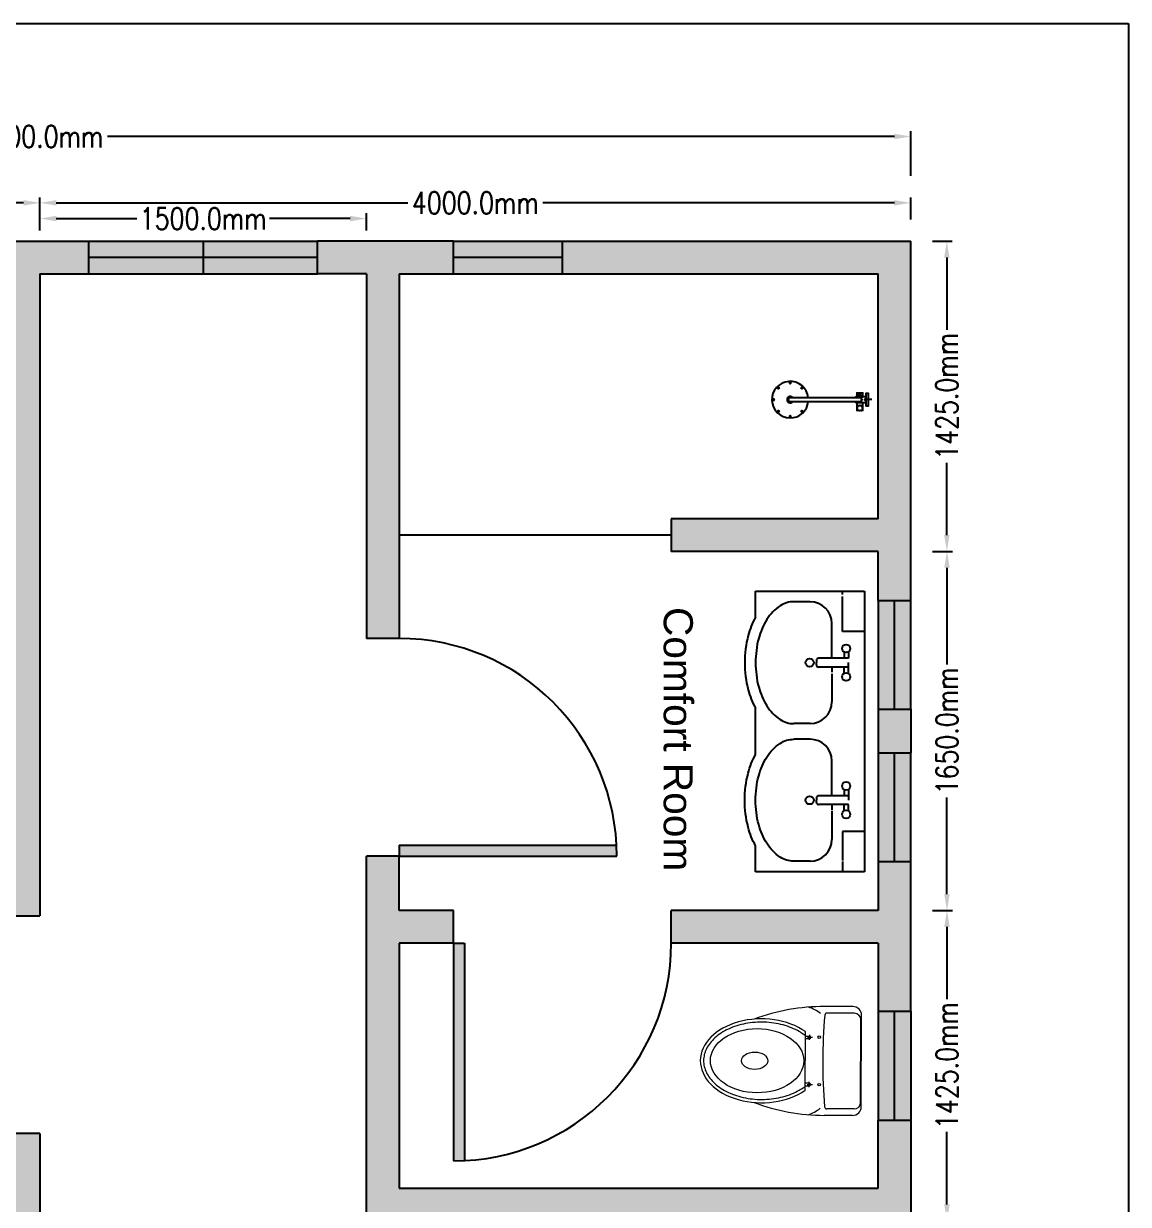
# Model space of a CAD drawing. Header units: millimetres. Extents: x 15734 to 38872, y 8066 to 23066.
# Drawn here: x 20659 to 25734, y 17641 to 23066 of the extents above; entities that cross this region are included whole.
import ezdxf
from ezdxf.lldxf.tags import DXFTag

# ---------------------------------------------------------------- set-up
doc = ezdxf.new("R2010")
doc.units = ezdxf.units.MM
doc.header["$MEASUREMENT"] = 0
doc.layers.get('0').update_dxf_attribs({"color": 4})
for name, color, linetype in [('Door', 6, 'Continuous'), ('Santeh', 4, 'Continuous'), ('Toilet', 4, 'Continuous'), ('Wall', 10, 'Continuous'), ('Window Glass', 5, 'Continuous')]:
    doc.layers.add(name, color=color, linetype=linetype)
doc.styles.add('ROMANS', font='romans.shx', dxfattribs={"width": 0.8})
doc.styles.get("Standard").update_dxf_attribs({"font": 'arial.ttf'})
tags = doc.linetypes.add('CENTER2', pattern=[28.575, 19.05, -3.175, 3.175, -3.175]).pattern_tags.tags
tags[10:11] = [DXFTag(74, 4), DXFTag(75, 0), DXFTag(340, '0'), DXFTag(46, 0.0), DXFTag(50, 0.0), DXFTag(44, 0.0), DXFTag(45, 0.0)]
tags[8:9] = [DXFTag(74, 4), DXFTag(75, 0), DXFTag(340, '0'), DXFTag(46, 0.0), DXFTag(50, 0.0), DXFTag(44, 0.0), DXFTag(45, 0.0)]
tags[6:7] = [DXFTag(74, 4), DXFTag(75, 0), DXFTag(340, '0'), DXFTag(46, 0.0), DXFTag(50, 0.0), DXFTag(44, 0.0), DXFTag(45, 0.0)]
tags[4:5] = [DXFTag(74, 4), DXFTag(75, 0), DXFTag(340, '0'), DXFTag(46, 0.0), DXFTag(50, 0.0), DXFTag(44, 0.0), DXFTag(45, 0.0)]
doc.dimstyles.get("Standard").update_dxf_attribs({"dimtxt": 100, "dimasz": 75, "dimexe": 25, "dimexo": 0, "dimgap": 0.09, "dimtad": 0, "dimtoh": 1, "dimdec": 1, "dimzin": 0, "dimdsep": 46, "dimtxsty": 'ROMANS', "dimcen": 0.09, "dimclrd": 7, "dimclre": 7, "dimclrt": 7, "dimadec": 0, "dimazin": 0, "dimtfac": 1, "dimtdec": 1, "dimtofl": 0, "dimtmove": 0, "dimatfit": 3, "dimfxl": 1, "dimtfillclr": 7, "dimtolj": 1, "dimtzin": 0, "dimarcsym": 0})

# ---------------------------------------------------------------- blocks, each defined once
blk = doc.blocks.new('A$C005B7AE8')
at = {"lineweight": 5}
for p, q in [((0.03, 0.7069), (0.03, 0.5811)), ((0.46, 0.74), (0.04, 0.74)), ((0.44, 0.7369), (0.06, 0.7369)), ((0.47, 0.7069), (0.47, 0.5811)), ((0, 0.7), (0, 0.569)), ((0.5, 0.7), (0.5, 0.569)), ((0.1298, 0.5004), (0.1534, 0.5004)), ((0.1356, 0.482), (0.1356, 0.5012)), ((0.1415, 0.4917), (0.1415, 0.5154)), ((0.1478, 0.5012), (0.1478, 0.482)), ((0.3702, 0.5004), (0.3466, 0.5004)), ((0.3522, 0.5012), (0.3522, 0.482)), ((0.3585, 0.4917), (0.3585, 0.5154)), ((0.3644, 0.482), (0.3644, 0.5012)), ((0.3847, 0.482), (0.1153, 0.482))]:
    blk.add_line(p, q, dxfattribs=at)
for centre in [(0.1408, 0.546), (0.3592, 0.546)]:
    blk.add_circle(centre, 0.00582, dxfattribs=at)
for centre, radius, start, end in [((0.04, 0.7), 0.04, 90, 180), ((0.06, 0.7069), 0.03, 90, 180), ((0.44, 0.7069), 0.03, 0, 90), ((0.46, 0.7), 0.04, 0, 90), ((0.9162, 0.5698), 0.9162, 179.9528, 200.6123), ((0.1538, 0.4498), 0.1579, 140.1815, 162.8478), ((0.04, 0.5811), 0.01, 180, 265.0115), ((0.25, 2.987), 2.425, 265.0115, 274.9885), ((-0.4162, 0.5698), 0.9162, 339.3877, 0.0472), ((0.46, 0.5811), 0.01, 274.9885, 0), ((0.3462, 0.4498), 0.1579, 17.1522, 39.8185), ((0.1417, 0.5006), 0.00615, 5.1568, 174.8432), ((0.3583, 0.5006), 0.00615, 5.1568, 174.8432)]:
    blk.add_arc(centre, radius, start, end, dxfattribs=at)
blk.add_ellipse((0.25, 0.281), major_axis=(0, -0.281), ratio=0.685919, start_param=3.915332, end_param=8.651039, dxfattribs=at)
for centre, major_axis, ratio in [((0.2497, 0.2607), (0, -0.2144), 0.687861), ((0.25, 0.2496), (0, -0.0607), 0.657164)]:
    blk.add_ellipse(centre, major_axis=major_axis, ratio=ratio, dxfattribs=at)
blk.add_open_spline([(0.133, 0.4806), (0.1233, 0.4673), (0.1192, 0.4608), (0.109, 0.4431), (0.1032, 0.4313), (0.0931, 0.4064), (0.0887, 0.3933), (0.0814, 0.3662), (0.0785, 0.3521), (0.0743, 0.3236), (0.073, 0.3091), (0.072, 0.2798), (0.0723, 0.2652), (0.0746, 0.2361), (0.0765, 0.2217), (0.0819, 0.1936), (0.0854, 0.1799), (0.0938, 0.1536), (0.0988, 0.141), (0.1099, 0.1171), (0.1162, 0.1059), (0.1297, 0.0851), (0.137, 0.0756), (0.1525, 0.0585), (0.1607, 0.0509), (0.1776, 0.0379), (0.1863, 0.0325), (0.2042, 0.0237), (0.2132, 0.0204), (0.2316, 0.0161), (0.2408, 0.015), (0.2593, 0.015), (0.2685, 0.0161), (0.2868, 0.0205), (0.2959, 0.0237), (0.3137, 0.0325), (0.3225, 0.0379), (0.3394, 0.051), (0.3475, 0.0586), (0.363, 0.0756), (0.3703, 0.0852), (0.3839, 0.1059), (0.3901, 0.1172), (0.4013, 0.141), (0.4062, 0.1537), (0.4146, 0.18), (0.4181, 0.1937), (0.4235, 0.2218), (0.4255, 0.2362), (0.4277, 0.2653), (0.428, 0.2799), (0.427, 0.3091), (0.4257, 0.3237), (0.4215, 0.3522), (0.4186, 0.3662), (0.4113, 0.3933), (0.4069, 0.4064), (0.3967, 0.4313), (0.391, 0.4432), (0.3808, 0.4609), (0.3767, 0.4673), (0.3673, 0.4823)], degree=3, knots=[3.915332, 3.915332, 3.915332, 3.915332, 4.014441, 4.014441, 4.176505, 4.176505, 4.338569, 4.338569, 4.500633, 4.500633, 4.662697, 4.662697, 4.824761, 4.824761, 4.986825, 4.986825, 5.148889, 5.148889, 5.310953, 5.310953, 5.473017, 5.473017, 5.635081, 5.635081, 5.797146, 5.797146, 5.95921, 5.95921, 6.121274, 6.121274, 6.283338, 6.283338, 6.445402, 6.445402, 6.607466, 6.607466, 6.76953, 6.76953, 6.931594, 6.931594, 7.093658, 7.093658, 7.255722, 7.255722, 7.417786, 7.417786, 7.57985, 7.57985, 7.741915, 7.741915, 7.903979, 7.903979, 8.066043, 8.066043, 8.228107, 8.228107, 8.390171, 8.390171, 8.552235, 8.552235, 8.651039, 8.651039, 8.651039, 8.651039], dxfattribs=at)
blk = doc.blocks.new('23')
at = {"linetype": 'CENTER2'}
for p, q in [((12589.1, 14802.9), (12589.1, 14762.9)), ((12609.1, 14782.9), (12569.1, 14782.9))]:
    blk.add_line(p, q, dxfattribs=at)
at = {"linetype": 'Continuous'}
for p, q in [((12549.9, 14715.4), (12549.9, 14750.4)), ((12571.7, 14750.9), (12550.4, 14750.9)), ((12553.6, 14782.7), (12553.6, 14768.9)), ((12624.4, 14782.9), (12553.8, 14782.9)), ((12554.6, 14767.9), (12623.6, 14767.9)), ((12571.9, 14750.7), (12571.9, 14715.1)), ((12573.1, 14744.9), (12571.9, 14744.9)), ((12571.9, 14720.9), (12573.1, 14720.9)), ((12573.1, 14714.9), (12573.1, 14750.9)), ((12573.4, 14750.9), (12573.1, 14750.9)), ((12573.4, 14767.9), (12573.4, 14718.1)), ((12573.5, 14717.7), (12573.5, 14710.1)), ((12573.6, 14717.9), (12578.1, 14717.9)), ((12578.1, 14732.9), (12578.1, 14692.4)), ((12587.1, 14744.4), (12586.6, 14744.1)), ((12586.6, 14744.1), (12591.6, 14744.1)), ((12586.6, 14744.1), (12586.6, 14743.6)), ((12587.1, 14744.4), (12591.1, 14744.4)), ((12587.1, 14743.6), (12587.1, 14744.4)), ((12587.4, 14763.2), (12588.2, 14764.7)), ((12588.2, 14761.7), (12587.4, 14763.2)), ((12588.2, 14764.7), (12590, 14764.7)), ((12590, 14761.7), (12588.2, 14761.7)), ((12590, 14764.7), (12590.8, 14763.2)), ((12590.8, 14763.2), (12590, 14761.7)), ((12591.6, 14744.1), (12591.1, 14744.4)), ((12591.1, 14743.6), (12591.1, 14744.4)), ((12591.6, 14743.6), (12591.6, 14744.1)), ((12600.1, 14692.4), (12600.1, 14732.9)), ((12600.1, 14717.9), (12604.5, 14717.9)), ((12604.7, 14718.1), (12604.7, 14767.9)), ((12605.1, 14750.9), (12604.7, 14750.9)), ((12604.7, 14710.1), (12604.7, 14717.7)), ((12605.1, 14714.9), (12605.1, 14750.9)), ((12605.7, 14745.9), (12605.1, 14745.9)), ((12605.1, 14719.9), (12605.7, 14719.9)), ((12605.7, 14714.9), (12605.7, 14750.9)), ((12651.4, 14750.9), (12605.7, 14750.9)), ((12624.6, 14768.9), (12624.6, 14782.7)), ((12630, 14718.7), (12630, 14718.1)), ((12630, 14718.1), (12630, 14717.9)), ((12632, 14717.8), (12632, 14717.3)), ((12634.5, 14716.6), (12634.5, 14717.2)), ((12635.9, 14717), (12635.9, 14716.9)), ((12636, 14717), (12636, 14716.5)), ((12638.5, 14716.5), (12638.5, 14717)), ((12638.6, 14716.9), (12638.6, 14717)), ((12640, 14717.2), (12640, 14716.6)), ((12642.5, 14717.3), (12642.5, 14717.8)), ((12642.6, 14717.8), (12642.6, 14717.9)), ((12644.5, 14718.1), (12644.5, 14718.7)), ((12644.6, 14718.7), (12644.6, 14718.7)), ((12651.4, 14741.4), (12650.8, 14741.4)), ((12650.8, 14724.4), (12651.4, 14724.4)), ((12652.2, 14750.1), (12652.2, 14745)), ((12652.2, 14742.2), (12652.2, 14745)), ((12652.2, 14720.9), (12652.2, 14723.6)), ((12652.2, 14720.9), (12652.2, 14715.7)), ((12550.4, 14714.9), (12571.7, 14714.9)), ((12573.1, 14714.9), (12573.5, 14714.9)), ((12578.1, 14692.4), (12578.1, 14373.4)), ((12600.1, 14373.4), (12600.1, 14692.4)), ((12604.7, 14714.9), (12605.1, 14714.9)), ((12605.7, 14714.9), (12651.4, 14714.9)), ((12520.9, 14400.5), (12518.6, 14398.2)), ((12519.3, 14397.5), (12521.6, 14399.8)), ((12520.5, 14402.2), (12519.8, 14401.5)), ((12519.8, 14401.5), (12520.9, 14400.5)), ((12521, 14399.2), (12520.3, 14399.9)), ((12521.2, 14401.6), (12520.4, 14400.9)), ((12520.4, 14400.1), (12521.2, 14399.3)), ((12521.6, 14401.2), (12520.5, 14402.2)), ((12523.8, 14403.4), (12521.6, 14401.2)), ((12521.6, 14399.8), (12522.6, 14398.7)), ((12522.7, 14400.9), (12522, 14401.6)), ((12522, 14399.3), (12522.7, 14400.1)), ((12522.1, 14401.7), (12522.8, 14401)), ((12522.3, 14400.5), (12524.5, 14402.7)), ((12523.3, 14399.4), (12522.3, 14400.5)), ((12522.6, 14398.7), (12523.3, 14399.4)), ((12653.6, 14402.7), (12655.9, 14400.5)), ((12656.6, 14401.2), (12654.3, 14403.4)), ((12655.9, 14400.5), (12654.9, 14399.4)), ((12654.9, 14399.4), (12655.6, 14398.7)), ((12655.4, 14401), (12656.1, 14401.7)), ((12656.2, 14401.6), (12655.5, 14400.9)), ((12655.5, 14400.1), (12656.2, 14399.3)), ((12655.6, 14398.7), (12656.6, 14399.8)), ((12657.6, 14402.2), (12656.6, 14401.2)), ((12656.6, 14399.8), (12658.9, 14397.5)), ((12657.7, 14400.9), (12657, 14401.6)), ((12657, 14399.3), (12657.7, 14400.1)), ((12657.9, 14399.9), (12657.2, 14399.2)), ((12657.3, 14400.5), (12658.3, 14401.5)), ((12659.6, 14398.2), (12657.3, 14400.5)), ((12658.3, 14401.5), (12657.6, 14402.2)), ((12491.6, 14333.4), (12491.6, 14332.4)), ((12493.1, 14333.4), (12491.6, 14333.4)), ((12491.6, 14332.4), (12493.1, 14332.4)), ((12492.5, 14333.4), (12492.5, 14332.4)), ((12493.1, 14336.6), (12493.1, 14333.4)), ((12493.1, 14334.2), (12494.1, 14334.2)), ((12494.1, 14334), (12493.1, 14334)), ((12493.1, 14332.4), (12493.1, 14329.2)), ((12493.1, 14331.9), (12494.1, 14331.9)), ((12494.1, 14331.7), (12493.1, 14331.7)), ((12494.1, 14333.4), (12494.1, 14336.6)), ((12495.5, 14333.4), (12494.1, 14333.4)), ((12494.1, 14332.4), (12495.5, 14332.4)), ((12494.1, 14329.2), (12494.1, 14332.4)), ((12494.7, 14332.4), (12494.7, 14333.4)), ((12495.5, 14332.4), (12495.5, 14333.4)), ((12573.1, 14341.1), (12573.1, 14336.4)), ((12573.1, 14336.4), (12573.1, 14329.5)), ((12573.1, 14329.5), (12573.1, 14324.7)), ((12578.1, 14373.4), (12578.1, 14332.9)), ((12584.6, 14320.9), (12583.4, 14320.9)), ((12584.6, 14320.9), (12593.5, 14320.9)), ((12594.8, 14320.9), (12593.5, 14320.9)), ((12600.1, 14332.9), (12600.1, 14373.4)), ((12605.1, 14336.4), (12605.1, 14341.1)), ((12605.1, 14336.4), (12605.1, 14329.5)), ((12605.1, 14324.7), (12605.1, 14329.5)), ((12684.1, 14333.4), (12682.6, 14333.4)), ((12682.6, 14333.4), (12682.6, 14332.4)), ((12682.6, 14332.4), (12684.1, 14332.4)), ((12683.5, 14333.4), (12683.5, 14332.4)), ((12684.1, 14336.6), (12684.1, 14333.4)), ((12684.1, 14334.2), (12685.1, 14334.2)), ((12685.1, 14334), (12684.1, 14334)), ((12684.1, 14332.4), (12684.1, 14329.2)), ((12684.1, 14331.9), (12685.1, 14331.9)), ((12685.1, 14331.7), (12684.1, 14331.7)), ((12685.1, 14333.4), (12685.1, 14336.6)), ((12686.5, 14333.4), (12685.1, 14333.4)), ((12685.1, 14329.2), (12685.1, 14332.4)), ((12685.1, 14332.4), (12686.5, 14332.4)), ((12685.7, 14332.4), (12685.7, 14333.4)), ((12686.5, 14332.4), (12686.5, 14333.4)), ((12518.6, 14267.7), (12520.9, 14265.4)), ((12521.6, 14266.1), (12519.3, 14268.4)), ((12520.9, 14265.4), (12519.8, 14264.4)), ((12519.8, 14264.4), (12520.5, 14263.7)), ((12520.3, 14266), (12521, 14266.7)), ((12521.2, 14266.5), (12520.4, 14265.8)), ((12520.4, 14265), (12521.2, 14264.3)), ((12520.5, 14263.7), (12521.6, 14264.7)), ((12522.6, 14267.1), (12521.6, 14266.1)), ((12521.6, 14264.7), (12523.8, 14262.4)), ((12522.7, 14265.8), (12522, 14266.5)), ((12522, 14264.3), (12522.7, 14265)), ((12522.8, 14264.9), (12522.1, 14264.1)), ((12522.3, 14265.4), (12523.3, 14266.4)), ((12524.5, 14263.1), (12522.3, 14265.4)), ((12523.3, 14266.4), (12522.6, 14267.1)), ((12655.9, 14265.4), (12653.6, 14263.1)), ((12654.3, 14262.4), (12656.6, 14264.7)), ((12655.6, 14267.1), (12654.9, 14266.4)), ((12654.9, 14266.4), (12655.9, 14265.4)), ((12656.1, 14264.1), (12655.4, 14264.9)), ((12656.2, 14266.5), (12655.5, 14265.8)), ((12655.5, 14265), (12656.2, 14264.3)), ((12656.6, 14266.1), (12655.6, 14267.1)), ((12658.9, 14268.4), (12656.6, 14266.1)), ((12656.6, 14264.7), (12657.6, 14263.7)), ((12657.7, 14265.8), (12657, 14266.5)), ((12657, 14264.3), (12657.7, 14265)), ((12657.2, 14266.7), (12657.9, 14266)), ((12657.3, 14265.4), (12659.6, 14267.7)), ((12658.3, 14264.4), (12657.3, 14265.4)), ((12657.6, 14263.7), (12658.3, 14264.4)), ((12588.6, 14237.9), (12585.4, 14237.9)), ((12585.4, 14236.9), (12588.6, 14236.9)), ((12587.8, 14236.9), (12587.8, 14237.9)), ((12588, 14237.9), (12588, 14236.9)), ((12589.6, 14239.4), (12588.6, 14239.4)), ((12588.6, 14239.4), (12588.6, 14237.9)), ((12589.6, 14238.5), (12588.6, 14238.5)), ((12588.6, 14236.9), (12588.6, 14235.5)), ((12588.6, 14236.4), (12589.6, 14236.4)), ((12588.6, 14235.5), (12589.6, 14235.5)), ((12589.6, 14237.9), (12589.6, 14239.4)), ((12592.8, 14237.9), (12589.6, 14237.9)), ((12589.6, 14236.9), (12592.8, 14236.9)), ((12589.6, 14235.5), (12589.6, 14236.9)), ((12590.2, 14236.9), (12590.2, 14237.9)), ((12590.4, 14237.9), (12590.4, 14236.9))]:
    blk.add_line(p, q, dxfattribs=at)
for centre, radius in [((12560.9, 14732.9), 5.1), ((12560.9, 14732.9), 5), ((12589.1, 14763.2), 2.46), ((12589.1, 14763.2), 1.8), ((12637.2, 14732.9), 16), ((12637.2, 14732.9), 15.3), ((12637.2, 14732.9), 15.2), ((12521.6, 14400.5), 3.77), ((12656.6, 14400.5), 3.77), ((12493.6, 14332.9), 3.77), ((12684.6, 14332.9), 3.77), ((12521.6, 14265.4), 3.77), ((12589.1, 14237.4), 3.77), ((12656.6, 14265.4), 3.77)]:
    blk.add_circle(centre, radius, dxfattribs=at)
for centre, radius, start, end in [((12550.4, 14750.4), 0.5, 90, 180), ((12550.4, 14715.4), 0.5, 180, 270), ((12553.8, 14782.7), 0.2, 90, 180), ((12554.6, 14768.9), 1, 180, 270), ((12571.7, 14750.7), 0.2, 0, 90), ((12573.6, 14718.1), 0.2, 180, 270), ((12573.7, 14717.7), 0.2, 90, 180), ((12589.1, 14732.9), 11.3, 102.80095, 192.90453), ((12589.1, 14732.9), 11, 0, 180), ((12589.1, 14763.2), 3, 255, 195), ((12589.1, 14763.2), 2.5, 149.26032, 210.81078), ((12589.1, 14763.2), 2.5, 330.50254, 0), ((12589.1, 14763.2), 2.5, 0, 19.31457), ((12589.1, 14732.9), 11.3, 0, 77.21621), ((12589.1, 14732.9), 11.3, 347.18068, 0), ((12604.5, 14718.1), 0.2, 270, 0), ((12604.5, 14717.7), 0.2, 0, 90), ((12623.6, 14768.9), 1, 270, 0), ((12624.4, 14782.7), 0.2, 0, 90), ((12630.5, 14717.9), 0.5, 180.01706, 245.85227), ((12637.2, 14732.9), 17, 246.67477, 248.64199), ((12637.2, 14732.8), 16.3, 251.40291, 260.45001), ((12637.2, 14732.9), 17, 253.82476, 258.96052), ((12634.8, 14722.7), 6.52, 254.99127, 264.35737), ((12634.1, 14716.7), 0.424, 282.93121, 360), ((12637.2, 14732.9), 17, 260.72808, 265.76066), ((12636, 14722.4), 6.42, 262.39042, 271.14809), ((12636.1, 14722.9), 6.9, 270.53065, 270.83223), ((12636, 14716.4), 0.472, 288.28114, 298.5261), ((12637.2, 14732.9), 17, 267.50022, 272.50253), ((12638, 14716.5), 0.532, 272.49972, 360), ((12638.5, 14716.4), 0.472, 241.4739, 251.71886), ((12638.4, 14722.9), 6.9, 269.16777, 277.33851), ((12638.5, 14716.3), 0.296, 245.7309, 276.44598), ((12638.4, 14722.4), 6.42, 268.85191, 269.22118), ((12637.2, 14732.9), 17, 276.68427, 279.27192), ((12637.3, 14732.8), 16.3, 279.54999, 288.59709), ((12640.4, 14716.7), 0.424, 180, 257.06879), ((12639.7, 14722.8), 6.56, 275.68133, 284.99366), ((12640.4, 14716.6), 0.318, 253.33088, 282.34608), ((12639.7, 14722.7), 6.52, 275.64263, 275.8905), ((12637.2, 14732.9), 17, 281.03948, 286.17524), ((12637.2, 14732.9), 17, 291.35644, 293.32523), ((12637.2, 14732.9), 17, 291.35644, 293.32523), ((12637.2, 14732.9), 17, 291.35644, 293.32523), ((12637.2, 14732.9), 17, 291.35644, 293.32523), ((12651.4, 14750.1), 0.8, 0, 90), ((12651.4, 14742.2), 0.8, 270, 0), ((12651.4, 14723.6), 0.8, 0, 90), ((12651.4, 14715.7), 0.8, 270, 0), ((12571.7, 14715.1), 0.2, 270, 0), ((12573.7, 14710.1), 0.2, 180, 262.91178), ((12589.1, 14833.9), 125, 262.91178, 264.95144), ((12589.1, 14833.9), 125, 275.04856, 277.08822), ((12604.5, 14710.1), 0.2, 277.08822, 0), ((12589.1, 14332.9), 105, 96.01345, 0), ((12589.1, 14332.9), 105, 96.01632, 0), ((12521.6, 14400.5), 3.75, 52.66226, 217.33774), ((12521.6, 14400.5), 2.95, 215.24174, 234.75826), ((12521.6, 14400.5), 3.75, 232.66226, 37.33774), ((12521.6, 14400.5), 2.95, 35.24174, 54.75826), ((12589.1, 14332.9), 105, 0, 83.98655), ((12589.1, 14332.9), 105, 0, 83.98368), ((12656.6, 14400.5), 3.75, 142.66226, 307.33774), ((12656.6, 14400.5), 2.95, 125.24174, 144.75826), ((12656.6, 14400.5), 3.75, 322.66226, 127.33774), ((12656.6, 14400.5), 2.95, 305.24174, 324.75826), ((12493.6, 14332.9), 3.75, 97.66226, 262.33774), ((12493.6, 14332.9), 2.95, 80.24174, 99.75826), ((12493.6, 14332.9), 2.95, 260.24174, 279.75826), ((12493.6, 14332.9), 3.75, 277.66226, 82.33774), ((12589.1, 14332.9), 18.1, 127.3052, 0), ((12589.1, 14332.9), 18, 156.44354, 203.55646), ((12589.1, 14332.9), 18, 127.66989, 156.44354), ((12578.9, 14337.7), 6.74, 149.01425, 158.64707), ((12589.1, 14332.9), 18, 203.55646, 336.44354), ((12579.4, 14328.4), 7.29, 201.71786, 210.61952), ((12589.1, 14332.9), 16.4, 132.24432, 167.92686), ((12589.1, 14332.9), 16.4, 192.07314, 347.92686), ((12589.1, 14332.9), 14.7, 138.44327, 0), ((12589.1, 14332.9), 13.5, 144.56906, 0), ((12589.1, 14332.9), 13.3, 145.79868, 244.45616), ((12589.1, 14332.9), 11, 180, 0), ((12589.1, 14332.9), 13.3, 295.54384, 34.20132), ((12589.1, 14332.9), 18.1, 0, 52.6948), ((12589.1, 14332.9), 18, 23.55646, 52.33011), ((12589.1, 14332.9), 16.4, 12.07314, 47.75568), ((12589.1, 14332.9), 14.7, 0, 41.55673), ((12589.1, 14332.9), 13.5, 0, 35.43094), ((12598.8, 14337.4), 7.29, 21.71786, 30.61952), ((12599.3, 14328.2), 6.74, 329.01494, 338.64778), ((12589.1, 14332.9), 18, 336.44354, 23.55646), ((12684.6, 14332.9), 3.75, 97.66226, 262.33774), ((12684.6, 14332.9), 2.95, 80.24174, 99.75826), ((12684.6, 14332.9), 2.95, 260.24174, 279.75826), ((12684.6, 14332.9), 3.75, 277.66226, 82.33774), ((12521.6, 14265.4), 3.75, 142.66226, 307.33774), ((12521.6, 14265.4), 2.95, 125.24174, 144.75826), ((12521.6, 14265.4), 3.75, 322.66226, 127.33774), ((12521.6, 14265.4), 2.95, 305.24174, 324.75826), ((12589.1, 14237.4), 3.75, 7.66226, 172.33774), ((12656.6, 14265.4), 3.75, 52.66226, 217.33774), ((12656.6, 14265.4), 2.95, 215.24174, 234.75826), ((12656.6, 14265.4), 3.75, 232.66226, 37.33774), ((12656.6, 14265.4), 2.95, 35.24174, 54.75826), ((12589.1, 14237.4), 3.75, 187.66226, 352.33774), ((12589.1, 14237.4), 2.95, 170.24174, 189.75826), ((12589.1, 14237.4), 2.95, 350.24174, 9.75826)]:
    blk.add_arc(centre, radius, start, end, dxfattribs=at)
for points, knots in [([(12592.1, 14763.2), (12592.1, 14762.9), (12591.9, 14762.1), (12591.2, 14761.1), (12590.2, 14760.5), (12589.1, 14760.3), (12587.9, 14760.5), (12586.9, 14761.1), (12586.3, 14762.1), (12586, 14763.2), (12586.3, 14764.4), (12586.9, 14765.3), (12587.9, 14766), (12589.1, 14766.2), (12590.3, 14766), (12591.2, 14765.3), (12591.9, 14764.4), (12592.1, 14763.6), (12592.1, 14763.2)], [0, 0, 0, 0, 0.061717, 0.123944, 0.186782, 0.250021, 0.31327, 0.376083, 0.438339, 0.500151, 0.561816, 0.623959, 0.686808, 0.750105, 0.813395, 0.876226, 0.938353, 1, 1, 1, 1]), ([(12630, 14718.1), (12630, 14718), (12630, 14717.9), (12630.1, 14717.6), (12630.3, 14717.4), (12630.4, 14717.4), (12630.5, 14717.3)], [0, 0, 0, 0, 0.244635, 0.5, 0.755365, 1, 1, 1, 1]), ([(12631, 14717.1), (12631.1, 14717.1), (12631.2, 14717), (12631.4, 14717), (12631.6, 14716.9), (12631.7, 14716.9), (12631.9, 14716.8), (12632.1, 14716.8), (12632.2, 14716.8), (12632.2, 14716.8)], [0, 0, 0, 0, 0.0976423, 0.2005896, 0.3062547, 0.4131645, 0.5357573, 0.682265, 0.7644782, 0.7644782, 0.7644782, 0.7644782]), ([(12632, 14717.3), (12632, 14717.2), (12632, 14717.1), (12632.1, 14716.9), (12632.3, 14716.7), (12632.4, 14716.6), (12632.5, 14716.6)], [0, 0, 0, 0, 0.243401, 0.5, 0.756599, 1, 1, 1, 1]), ([(12634.2, 14716.3), (12634.2, 14716.3), (12634.3, 14716.2), (12634.4, 14716.2), (12634.5, 14716.2)], [0.6476392, 0.6476392, 0.6476392, 0.6476392, 0.7579179, 1, 1, 1, 1]), ([(12636, 14716.5), (12636, 14716.4), (12636, 14716.3), (12636.1, 14716.1), (12636.3, 14716), (12636.4, 14716), (12636.5, 14715.9)], [0, 0, 0, 0, 0.240664, 0.5, 0.759336, 1, 1, 1, 1]), ([(12640, 14716.2), (12640, 14716.2), (12640.1, 14716.2), (12640.2, 14716.3), (12640.2, 14716.3)], [0, 0, 0, 0, 0.2420821, 0.3523608, 0.3523608, 0.3523608, 0.3523608]), ([(12642, 14716.6), (12642, 14716.6), (12642.2, 14716.7), (12642.4, 14716.9), (12642.5, 14717.1), (12642.5, 14717.2), (12642.5, 14717.3)], [0, 0, 0, 0, 0.243401, 0.5, 0.756599, 1, 1, 1, 1]), ([(12642.3, 14716.8), (12642.3, 14716.8), (12642.4, 14716.8), (12642.5, 14716.8), (12642.7, 14716.9), (12642.9, 14716.9), (12643.1, 14717), (12643.3, 14717), (12643.4, 14717.1), (12643.4, 14717.1)], [0.2341512, 0.2341512, 0.2341512, 0.2341512, 0.3199573, 0.4662754, 0.5919189, 0.7019131, 0.8073592, 0.9086228, 1, 1, 1, 1]), ([(12644, 14717.3), (12644, 14717.4), (12644.2, 14717.4), (12644.4, 14717.6), (12644.5, 14717.9), (12644.5, 14718), (12644.5, 14718.1)], [0, 0, 0, 0, 0.244635, 0.5, 0.755365, 1, 1, 1, 1])]:
    blk.add_open_spline(points, degree=3, knots=knots, dxfattribs=at)
blk = doc.blocks.new('s_19')
at = {"layer": 'Santeh'}
for p, q in [((-1290, 0), (0, 0)), ((-1290, -500), (-1290, 0)), ((0, 0), (0, -500)), ((-1104.8, -0.3), (-1104.8, -100.3)), ((-185.2, -0.3), (-185.2, -100.3)), ((-1274.6, -100.3), (-1290, -100.3)), ((-1104.8, -100.3), (-1265.2, -100.3)), ((-1010.4, -73.3), (-981, -73.3)), ((-1009.7, -93.3), (-981, -93.3)), ((-981, -73.3), (-981, -210.3)), ((-911.5, -73.3), (-961, -73.3)), ((-941, -73.3), (-941, -210.3)), ((-912.2, -93.3), (-941, -93.3)), ((-378.5, -73.3), (-329, -73.3)), ((-377.8, -93.3), (-349, -93.3)), ((-349, -73.3), (-349, -210.3)), ((-309, -73.3), (-309, -210.3)), ((-279.6, -73.3), (-309, -73.3)), ((-280.3, -93.3), (-309, -93.3)), ((-185.2, -100.3), (-51.8, -100.3)), ((-47.1, -100.3), (0, -100.3)), ((-981, -150), (-1141, -150)), ((-941, -150), (-917.5, -150)), ((-910.4, -150), (-781, -150)), ((-349, -150), (-509, -150)), ((-309, -150), (-283.6, -150)), ((-278.9, -150), (-149, -150)), ((-1241, -250), (-1241, -325)), ((-971, -220.3), (-961, -220.3)), ((-951, -220.3), (-961, -220.3)), ((-681, -250), (-681, -325)), ((-609, -250), (-609, -325)), ((-339, -220.3), (-329, -220.3)), ((-319, -220.3), (-329, -220.3)), ((-49, -250), (-49, -325)), ((-1170.5, -500), (-1290, -500)), ((-538.6, -500), (-751.4, -500)), ((0, -500), (-119.5, -500))]:
    blk.add_line(p, q, dxfattribs=at)
for points in [[(-1241, -325, 0.147373), (-1222.2, -387.1, 0.107136), (-1158.9, -448.7, 0.076468), (-1072.8, -485.8, 0.063415), (-961, -500, 0.063415), (-849.1, -485.8, 0.076468), (-763, -448.7, 0.107136), (-699.7, -387.1, 0.147373), (-681, -325, 0.147373)], [(-49, -325, -0.147373), (-67.8, -387.1, -0.107136), (-131.1, -448.7, -0.076468), (-217.2, -485.8, -0.063415), (-329, -500, -0.063415), (-440.9, -485.8, -0.076468), (-527, -448.7, -0.107136), (-590.3, -387.1, -0.147373), (-609, -325, -0.147373)], [(-1170.5, -500, 0.064268), (-1085.4, -534.2, 0.063415), (-961, -550, 0.063415), (-836.5, -534.2, 0.064268), (-751.4, -500, 0.107136)], [(-119.5, -500, -0.064268), (-204.6, -534.2, -0.063415), (-329, -550, -0.063415), (-453.5, -534.2, -0.064268), (-538.6, -500, -0.107136)]]:
    blk.add_lwpolyline(points, format="xyb", dxfattribs=at)
for centre in [(-1026.1, -83.8), (-895.8, -83.8), (-394.2, -83.8), (-263.9, -83.8), (-961, -251.8), (-329, -251.8)]:
    blk.add_circle(centre, 18.9, dxfattribs=at)
for centre, radius, start, end in [((-1141, -250), 100, 90, 180), ((-781, -250), 100, 0, 90), ((-509, -250), 100, 90, 180), ((-149, -250), 100, 0, 90), ((-971, -210.3), 10, 180, 270), ((-951, -210.3), 10, 270, 0), ((-339, -210.3), 10, 180, 270), ((-319, -210.3), 10, 270, 0)]:
    blk.add_arc(centre, radius, start, end, dxfattribs=at)
blk = doc.blocks.new('*D117')
at = {"layer": 'Defpoints', "color": 0}
for p in [(16734.1, 22242.5), (16734.1, 22166), (20734.1, 22166)]:
    blk.add_point(p, dxfattribs=at)
at = {"layer": 'Wall', "color": 7, "lineweight": -2, "transparency": 16777216}
for p, q in [((16734.1, 22166), (16734.1, 22267.5)), ((20734.1, 22166), (20734.1, 22267.5)), ((16809.1, 22242.5), (18423.5, 22242.5)), ((20659.1, 22242.5), (19044.6, 22242.5))]:
    blk.add_line(p, q, dxfattribs=at)
at = {"layer": 'Wall', "color": 7, "transparency": 16777216}
for points in [[(16809.1, 22255), (16809.1, 22230), (16734.1, 22242.5)], [(20659.1, 22255), (20659.1, 22230), (20734.1, 22242.5)]]:
    blk.add_solid(points, dxfattribs=at)
at = {"layer": 'Wall', "color": 7, "transparency": 16777216, "insert": (18734.1, 22242.5), "char_height": 100, "attachment_point": 5, "style": 'ROMANS'}
blk.add_mtext('\\A1;4000.0mm', dxfattribs=at)
blk = doc.blocks.new('*D118')
at = {"layer": 'Defpoints', "color": 0}
for p in [(20734.1, 22242.6), (20734.1, 22166), (24734.1, 22166)]:
    blk.add_point(p, dxfattribs=at)
at = {"layer": 'Wall', "color": 7, "lineweight": -2, "transparency": 16777216}
for p, q in [((20734.1, 22166), (20734.1, 22267.6)), ((20809.1, 22242.6), (22423.5, 22242.6)), ((24659.1, 22242.6), (23044.6, 22242.6)), ((24734.1, 22166), (24734.1, 22267.6))]:
    blk.add_line(p, q, dxfattribs=at)
at = {"layer": 'Wall', "color": 7, "transparency": 16777216}
for points in [[(20809.1, 22255.1), (20809.1, 22230.1), (20734.1, 22242.6)], [(24659.1, 22255.1), (24659.1, 22230.1), (24734.1, 22242.6)]]:
    blk.add_solid(points, dxfattribs=at)
at = {"layer": 'Wall', "color": 7, "transparency": 16777216, "insert": (22734.1, 22242.6), "char_height": 100, "attachment_point": 5, "style": 'ROMANS'}
blk.add_mtext('\\A1;4000.0mm', dxfattribs=at)
blk = doc.blocks.new('*D119')
at = {"layer": 'Defpoints', "color": 0}
for p in [(16734.1, 22547.3), (16734.1, 22366), (24734.1, 22366)]:
    blk.add_point(p, dxfattribs=at)
at = {"layer": 'Wall', "color": 7, "lineweight": -2, "transparency": 16777216}
for p, q in [((16734.1, 22366), (16734.1, 22572.3)), ((24734.1, 22366), (24734.1, 22572.3)), ((16809.1, 22547.3), (20423.5, 22547.3)), ((24659.1, 22547.3), (21044.6, 22547.3))]:
    blk.add_line(p, q, dxfattribs=at)
at = {"layer": 'Wall', "color": 7, "transparency": 16777216}
for points in [[(16809.1, 22559.8), (16809.1, 22534.8), (16734.1, 22547.3)], [(24659.1, 22559.8), (24659.1, 22534.8), (24734.1, 22547.3)]]:
    blk.add_solid(points, dxfattribs=at)
at = {"layer": 'Wall', "color": 7, "transparency": 16777216, "insert": (20734.1, 22547.3), "char_height": 100, "attachment_point": 5, "style": 'ROMANS'}
blk.add_mtext('\\A1;8000.0mm', dxfattribs=at)
blk = doc.blocks.new('*D136')
at = {"layer": 'Defpoints', "color": 0}
for p in [(24834.1, 22066), (24900.1, 22066), (24834.1, 20641)]:
    blk.add_point(p, dxfattribs=at)
at = {"layer": 'Wall', "color": 7, "lineweight": -2, "transparency": 16777216}
for p, q in [((24834.1, 22066), (24925.1, 22066)), ((24900.1, 21991), (24900.1, 21658.3)), ((24900.1, 20716), (24900.1, 21048.6)), ((24834.1, 20641), (24925.1, 20641))]:
    blk.add_line(p, q, dxfattribs=at)
at = {"layer": 'Wall', "color": 7, "transparency": 16777216}
for points in [[(24887.6, 21991), (24912.6, 21991), (24900.1, 22066)], [(24887.6, 20716), (24912.6, 20716), (24900.1, 20641)]]:
    blk.add_solid(points, dxfattribs=at)
at = {"layer": 'Wall', "color": 7, "transparency": 16777216, "insert": (24900.1, 21353.5), "char_height": 100, "attachment_point": 5, "rotation": 90, "style": 'ROMANS'}
blk.add_mtext('\\A1;1425.0mm', dxfattribs=at)
blk = doc.blocks.new('*D137')
at = {"layer": 'Defpoints', "color": 0}
for p in [(24834.1, 20641), (24834.1, 18991), (24900.8, 18991)]:
    blk.add_point(p, dxfattribs=at)
at = {"layer": 'Wall', "color": 7, "lineweight": -2, "transparency": 16777216}
for p, q in [((24834.1, 20641), (24925.8, 20641)), ((24900.8, 20566), (24900.8, 20120.8)), ((24900.8, 19066), (24900.8, 19511.1)), ((24834.1, 18991), (24925.8, 18991))]:
    blk.add_line(p, q, dxfattribs=at)
at = {"layer": 'Wall', "color": 7, "transparency": 16777216}
for points in [[(24888.3, 20566), (24913.3, 20566), (24900.8, 20641)], [(24888.3, 19066), (24913.3, 19066), (24900.8, 18991)]]:
    blk.add_solid(points, dxfattribs=at)
at = {"layer": 'Wall', "color": 7, "transparency": 16777216, "insert": (24900.8, 19816), "char_height": 100, "attachment_point": 5, "rotation": 90, "style": 'ROMANS'}
blk.add_mtext('\\A1;1650.0mm', dxfattribs=at)
blk = doc.blocks.new('*D138')
at = {"layer": 'Defpoints', "color": 0}
for p in [(24834.1, 18991), (24900.7, 18991), (24834.1, 17566)]:
    blk.add_point(p, dxfattribs=at)
at = {"layer": 'Wall', "color": 7, "lineweight": -2, "transparency": 16777216}
for p, q in [((24834.1, 18991), (24925.7, 18991)), ((24900.7, 18916), (24900.7, 18583.3)), ((24900.7, 17641), (24900.7, 17973.6)), ((24834.1, 17566), (24925.7, 17566))]:
    blk.add_line(p, q, dxfattribs=at)
at = {"layer": 'Wall', "color": 7, "transparency": 16777216}
for points in [[(24888.2, 18916), (24913.2, 18916), (24900.7, 18991)], [(24888.2, 17641), (24913.2, 17641), (24900.7, 17566)]]:
    blk.add_solid(points, dxfattribs=at)
at = {"layer": 'Wall', "color": 7, "transparency": 16777216, "insert": (24900.7, 18278.5), "char_height": 100, "attachment_point": 5, "rotation": 90, "style": 'ROMANS'}
blk.add_mtext('\\A1;1425.0mm', dxfattribs=at)
blk = doc.blocks.new('*D139')
at = {"layer": 'Defpoints', "color": 0}
for p in [(20734.1, 22170.3), (20734.1, 22116), (22234.1, 22116)]:
    blk.add_point(p, dxfattribs=at)
at = {"layer": 'Wall', "color": 7, "lineweight": -2, "transparency": 16777216}
for p, q in [((20734.1, 22116), (20734.1, 22195.3)), ((22234.1, 22116), (22234.1, 22195.3)), ((20809.1, 22170.3), (21179.2, 22170.3)), ((22159.1, 22170.3), (21788.9, 22170.3))]:
    blk.add_line(p, q, dxfattribs=at)
at = {"layer": 'Wall', "color": 7, "transparency": 16777216}
for points in [[(20809.1, 22182.8), (20809.1, 22157.8), (20734.1, 22170.3)], [(22159.1, 22182.8), (22159.1, 22157.8), (22234.1, 22170.3)]]:
    blk.add_solid(points, dxfattribs=at)
at = {"layer": 'Wall', "color": 7, "transparency": 16777216, "insert": (21484.1, 22170.3), "char_height": 100, "attachment_point": 5, "style": 'ROMANS'}
blk.add_mtext('\\A1;1500.0mm', dxfattribs=at)

msp = doc.modelspace()

# ---------------------------------------------------------------- hatches: boundary and pattern name
at = {"layer": 'Door'}
h = msp.add_hatch(color=256, dxfattribs=at)
h.dxf.hatch_style = 1
h.paths.add_polyline_path([(23382.82, 19290.96), (22384.07, 19290.96), (22384.07, 19240.96), (23384.07, 19240.96, 0.0125059)])
h = msp.add_hatch(color=6, dxfattribs=at)
h.dxf.hatch_style = 1
h.paths.add_polyline_path([(20584.07, 18015.96), (19585.32, 18015.96, 0.0125059), (19584.07, 17965.96), (20584.07, 17965.96)])
h.paths.add_polyline_path([(22684.07, 18840.96), (22634.07, 18840.96), (22634.07, 17840.96, 0.0125059), (22684.07, 17842.21)])
h.paths.add_polyline_path([(20284.07, 15365.96), (20334.07, 15365.96), (20334.07, 16365.96, 0.0125059), (20284.07, 16364.71)])
h.paths.add_polyline_path([(19584.07, 14965.96, 0.0125059), (19585.32, 14915.96), (20584.07, 14915.96), (20584.07, 14965.96)])
h.paths.add_polyline_path([(21034.07, 12567.21), (21034.07, 13565.96), (20984.07, 13565.96), (20984.07, 12565.96, 0.0125059)])
at = {"layer": 'Wall'}
h = msp.add_hatch(color=3, dxfattribs=at)
h.dxf.hatch_style = 1
h.paths.add_polyline_path([(24734.07, 18028.46), (24584.07, 18028.46), (24584.07, 17715.96), (22384.07, 17715.96), (22384.07, 18840.96), (22634.07, 18840.96), (22634.07, 18990.96), (22384.07, 18990.96), (22384.07, 19240.96), (22234.07, 19240.96), (22234.07, 17565.96), (24084.07, 17565.96), (24084.07, 16865.96), (24234.07, 16865.96), (24234.07, 17565.96), (24734.07, 17565.96)])
h.paths.add_polyline_path([(24734.07, 19215.96), (24584.07, 19215.96), (24584.07, 18990.96), (23634.07, 18990.96), (23634.07, 18840.96), (24584.07, 18840.96), (24584.07, 18528.46), (24734.07, 18528.46)])
h.paths.add_polyline_path([(24734.07, 19915.96), (24584.07, 19915.96), (24584.07, 19715.96), (24734.07, 19715.96)])
h.paths.add_polyline_path([(24234.07, 16365.96), (24084.07, 16365.96), (24084.07, 14915.96), (24234.07, 14915.96)])
h.paths.add_polyline_path([(24734.07, 22065.96), (23134.07, 22065.96), (23134.07, 21915.96), (24584.07, 21915.96), (24584.07, 20790.96), (23634.07, 20790.96), (23634.07, 20640.96), (24584.07, 20640.96), (24584.07, 20415.96), (24734.07, 20415.96)])
h.paths.add_polyline_path([(22384.07, 21915.96), (22634.07, 21915.96), (22634.07, 22065.96), (22009.07, 22065.96), (22009.07, 21915.96), (22234.07, 21915.96), (22234.07, 20240.96), (22384.07, 20240.96)])
h.paths.add_polyline_path([(20959.07, 22065.96), (19534.07, 22065.96), (19534.07, 21915.96), (20584.07, 21915.96), (20584.07, 18965.96), (20734.07, 18965.96), (20734.07, 21915.96), (20959.07, 21915.96)])
h.paths.add_polyline_path([(17934.07, 22065.96), (16734.07, 22065.96), (16734.07, 17565.96), (17234.07, 17565.96), (17234.07, 16715.96), (17384.07, 16715.96), (17384.07, 17565.96), (20584.07, 17565.96), (20584.07, 15365.96), (20334.07, 15365.96), (20334.07, 15215.96), (20584.07, 15215.96), (20584.07, 14965.96), (20734.07, 14965.96), (20734.07, 17965.96), (20584.07, 17965.96), (20584.07, 17715.96), (16884.07, 17715.96), (16884.07, 21915.96), (17934.07, 21915.96)])
h.paths.add_polyline_path([(19334.07, 15365.96), (17384.07, 15365.96), (17384.07, 16215.96), (17234.07, 16215.96), (17234.07, 13715.96), (16734.07, 13715.96), (16734.07, 10065.96), (17484.07, 10065.96), (17484.07, 10215.96), (16884.07, 10215.96), (16884.07, 13565.96), (17384.07, 13565.96), (17384.07, 13715.96), (17384.07, 15215.96), (19334.07, 15215.96)])
h.paths.add_polyline_path([(20734.07, 13565.96), (20984.07, 13565.96), (20984.07, 13715.96), (20734.07, 13715.96), (20734.07, 13965.96), (20584.07, 13965.96), (20584.07, 10215.96), (19984.07, 10215.96), (19984.07, 10065.96), (20584.07, 10065.96), (20584.07, 9065.96), (21734.07, 9065.96), (21734.07, 9215.96), (20734.07, 9215.96)])
h.paths.add_polyline_path([(24734.07, 13715.96), (24234.07, 13715.96), (24234.07, 14415.96), (24084.07, 14415.96), (24084.07, 13715.96), (21984.07, 13715.96), (21984.07, 13565.96), (24584.07, 13565.96), (24584.07, 9215.96), (23584.07, 9215.96), (23584.07, 9065.96), (24734.07, 9065.96)])
at = {"layer": 'Window Glass'}
h = msp.add_hatch(color=7, dxfattribs=at)
h.dxf.hatch_style = 1
h.paths.add_polyline_path([(19534.07, 22065.96), (18734.07, 22065.96), (18734.07, 21990.96), (19534.07, 21990.96)])
h.paths.add_polyline_path([(18734.07, 22065.96), (17934.07, 22065.96), (17934.07, 21990.96), (18734.07, 21990.96)])
h.paths.add_polyline_path([(18734.07, 21990.96), (17934.07, 21990.96), (17934.07, 21915.96), (18734.07, 21915.96)])
h.paths.add_polyline_path([(19534.07, 21990.96), (18734.07, 21990.96), (18734.07, 21915.96), (19534.07, 21915.96)])
h.paths.add_polyline_path([(21484.07, 22065.96), (20959.07, 22065.96), (20959.07, 21990.96), (21484.07, 21990.96)])
h.paths.add_polyline_path([(21484.07, 21990.96), (20959.07, 21990.96), (20959.07, 21915.96), (21484.07, 21915.96)])
h.paths.add_polyline_path([(22009.07, 22065.96), (21484.07, 22065.96), (21484.07, 21990.96), (22009.07, 21990.96)])
h.paths.add_polyline_path([(22009.07, 21990.96), (21484.07, 21990.96), (21484.07, 21915.96), (22009.07, 21915.96)])
h.paths.add_polyline_path([(23134.07, 22065.96), (22634.07, 22065.96), (22634.07, 21990.96), (23134.07, 21990.96)])
h.paths.add_polyline_path([(23134.07, 21990.96), (22634.07, 21990.96), (22634.07, 21915.96), (23134.07, 21915.96)])
h = msp.add_hatch(color=7, dxfattribs=at)
h.dxf.hatch_style = 1
h.paths.add_polyline_path([(24659.07, 20415.96), (24584.07, 20415.96), (24584.07, 19915.96), (24659.07, 19915.96)])
h.paths.add_polyline_path([(24659.07, 19715.96), (24584.07, 19715.96), (24584.07, 19215.96), (24659.07, 19215.96)])
h.paths.add_polyline_path([(24734.07, 19715.96), (24659.07, 19715.96), (24659.07, 19215.96), (24734.07, 19215.96)])
h.paths.add_polyline_path([(24734.07, 20415.96), (24659.07, 20415.96), (24659.07, 19915.96), (24734.07, 19915.96)])
h = msp.add_hatch(color=7, dxfattribs=at)
h.dxf.hatch_style = 1
h.paths.add_polyline_path([(24659.07, 18528.46), (24584.07, 18528.46), (24584.07, 18028.46), (24659.07, 18028.46)])
h.paths.add_polyline_path([(24734.07, 18528.46), (24659.07, 18528.46), (24659.07, 18028.46), (24734.07, 18028.46)])

# ---------------------------------------------------------------- linework, layer by layer
at = {"layer": 'Door'}
for p, q in [((22384.07, 19290.96), (23384.07, 19290.96)), ((22384.07, 19290.96), (22384.07, 19240.96)), ((22384.07, 19240.96), (23384.07, 19240.96))]:
    msp.add_line(p, q, dxfattribs=at)
at = {"layer": 'Door', "color": 6}
for p, q in [((22634.07, 18840.96), (22634.07, 17840.96)), ((22634.07, 18840.96), (22684.07, 18840.96)), ((22684.07, 18840.96), (22684.07, 17840.96))]:
    msp.add_line(p, q, dxfattribs=at)
at = {"layer": 'Door'}
msp.add_arc((22384.07, 19240.96), 1000, 0, 90, dxfattribs=at)
at = {"layer": 'Door', "color": 6}
msp.add_arc((22634.07, 18840.96), 1000, 270, 0, dxfattribs=at)
at = {"layer": 'Wall'}
for p, q in [((15734.07, 23065.96), (25734.07, 23065.96)), ((25734.07, 23065.96), (25734.07, 8065.96)), ((19534.07, 22065.96), (20959.07, 22065.96)), ((20959.07, 21915.96), (20959.07, 22065.96)), ((22009.07, 21915.96), (22009.07, 22065.96)), ((22634.07, 22065.96), (22009.07, 22065.96)), ((22634.07, 21915.96), (22634.07, 22065.96)), ((23134.07, 21915.96), (23134.07, 22065.96)), ((23134.07, 22065.96), (24734.07, 22065.96)), ((24734.07, 20415.96), (24734.07, 22065.96)), ((20734.07, 21915.96), (20734.07, 18965.96)), ((20734.07, 21915.96), (20959.07, 21915.96)), ((22234.07, 21915.96), (22009.07, 21915.96)), ((22234.07, 21915.96), (22234.07, 20240.96)), ((22384.07, 21915.96), (22634.07, 21915.96)), ((22384.07, 21915.96), (22384.07, 20240.96)), ((23134.07, 21915.96), (24584.07, 21915.96)), ((24584.07, 20790.96), (24584.07, 21915.96)), ((24584.07, 20790.96), (23634.07, 20790.96)), ((23634.07, 20790.96), (23634.07, 20640.96)), ((24584.07, 20640.96), (23634.07, 20640.96)), ((24584.07, 20415.96), (24734.07, 20415.96)), ((22384.07, 20240.96), (22234.07, 20240.96)), ((24584.07, 19915.96), (24734.07, 19915.96)), ((24584.07, 19915.96), (24584.07, 19715.96)), ((24734.07, 19915.96), (24734.07, 19715.96)), ((24584.07, 19715.96), (24734.07, 19715.96)), ((24584.07, 19215.96), (24734.07, 19215.96)), ((24734.07, 18528.46), (24734.07, 19215.96)), ((20584.07, 18965.96), (20734.07, 18965.96)), ((24584.07, 18840.96), (24584.07, 18528.46)), ((24584.07, 18528.46), (24734.07, 18528.46)), ((24584.07, 17715.96), (24584.07, 18028.46)), ((24584.07, 18028.46), (24734.07, 18028.46)), ((24734.07, 18028.46), (24734.07, 17565.96)), ((20734.07, 17965.96), (20584.07, 17965.96)), ((20734.07, 17965.96), (20734.07, 14965.96)), ((22384.07, 17715.96), (24584.07, 17715.96))]:
    msp.add_line(p, q, dxfattribs=at)
at = {"layer": 'Wall', "color": 1}
for p, q in [((24584.07, 20415.96), (24584.07, 20640.96)), ((22384.07, 19240.96), (22234.07, 19240.96)), ((22234.07, 17565.96), (22234.07, 19240.96)), ((22384.07, 18990.96), (22384.07, 19240.96)), ((24584.07, 19215.96), (24584.07, 18990.96)), ((22634.07, 18990.96), (22384.07, 18990.96)), ((22634.07, 18840.96), (22634.07, 18990.96)), ((24584.07, 18990.96), (23634.07, 18990.96)), ((23634.07, 18840.96), (23634.07, 18990.96)), ((22634.07, 18840.96), (22384.07, 18840.96)), ((22384.07, 18840.96), (22384.07, 17715.96)), ((24584.07, 18840.96), (23634.07, 18840.96))]:
    msp.add_line(p, q, dxfattribs=at)
at = {"layer": 'Window Glass'}
for p, q in [((20959.07, 22065.96), (22009.07, 22065.96)), ((21484.07, 22065.96), (21484.07, 21915.96)), ((22634.07, 22065.96), (23134.07, 22065.96)), ((22009.07, 21990.96), (20959.07, 21990.96)), ((23134.07, 21990.96), (22634.07, 21990.96)), ((20959.07, 21915.96), (22009.07, 21915.96)), ((22634.07, 21915.96), (23134.07, 21915.96)), ((24584.07, 20415.96), (24584.07, 19915.96)), ((24659.07, 19915.96), (24659.07, 20415.96)), ((24734.07, 19915.96), (24734.07, 20415.96)), ((24584.07, 19715.96), (24584.07, 19215.96)), ((24659.07, 19215.96), (24659.07, 19715.96)), ((24734.07, 19215.96), (24734.07, 19715.96)), ((24584.07, 18528.46), (24584.07, 18028.46)), ((24659.07, 18028.46), (24659.07, 18528.46)), ((24734.07, 18528.46), (24734.07, 18028.46))]:
    msp.add_line(p, q, dxfattribs=at)
at = {"layer": 'Window Glass', "color": 7}
msp.add_line((23634.07, 20715.96), (22384.07, 20715.96), dxfattribs=at)

# ---------------------------------------------------------------- block references
at = {"layer": 'Santeh', "rotation": 270}
msp.add_blockref('s_19', (24521.55, 19168.92), dxfattribs=at)
at = {"layer": 'Toilet'}
for name, p, xscale, yscale, zscale, rotation in [('23', (12713.97, 31409.51), 0.8, 0.8, 0.8, 270), ('A$C005B7AE8', (23768.41, 18551.45), 1000, 1000, 1000, 269.8424704322952)]:
    msp.add_blockref(name, p, dxfattribs=dict(at, xscale=xscale, yscale=yscale, zscale=zscale, rotation=rotation))

# ---------------------------------------------------------------- texts
at = {"color": 1}
msp.add_text('Comfort Room', height=133.6794, rotation=270, dxfattribs=at).set_placement((23599.53, 20385.65))

# ---------------------------------------------------------------- dimensions: what is measured, and where the dimension line sits
at = {"layer": 'Wall'}
for base, p1, p2, picture, middle in [((16734.07, 22547.26), (24734.07, 22365.96), (16734.07, 22365.96), '*D119', (20734.07, 22547.26)), ((16734.07, 22242.47), (20734.07, 22165.96), (16734.07, 22165.96), '*D117', (18734.07, 22242.47)), ((20734.07, 22242.56), (24734.07, 22165.96), (20734.07, 22165.96), '*D118', (22734.07, 22242.56)), ((20734.07, 22170.34), (22234.07, 22115.96), (20734.07, 22115.96), '*D139', (21484.07, 22170.34))]:
    dim = msp.add_linear_dim(base=base, p1=p1, p2=p2, dimstyle='Standard', override={"dimpost": 'mm'}, dxfattribs=at)
    dim.commit()
    dim.dimension.update_dxf_attribs({"geometry": picture, "text_midpoint": middle})
for base, p1, p2, picture, middle in [((24900.1, 22065.96), (24834.07, 20640.96), (24834.07, 22065.96), '*D136', (24900.1, 21353.46)), ((24900.76, 18990.96), (24834.07, 20640.96), (24834.07, 18990.96), '*D137', (24900.76, 19815.96)), ((24900.73, 18990.96), (24834.07, 17565.96), (24834.07, 18990.96), '*D138', (24900.73, 18278.46))]:
    dim = msp.add_linear_dim(base=base, p1=p1, p2=p2, angle=90, dimstyle='Standard', override={"dimpost": 'mm'}, dxfattribs=at)
    dim.commit()
    dim.dimension.update_dxf_attribs({"geometry": picture, "text_midpoint": middle})

doc.saveas('drawing.dxf')
